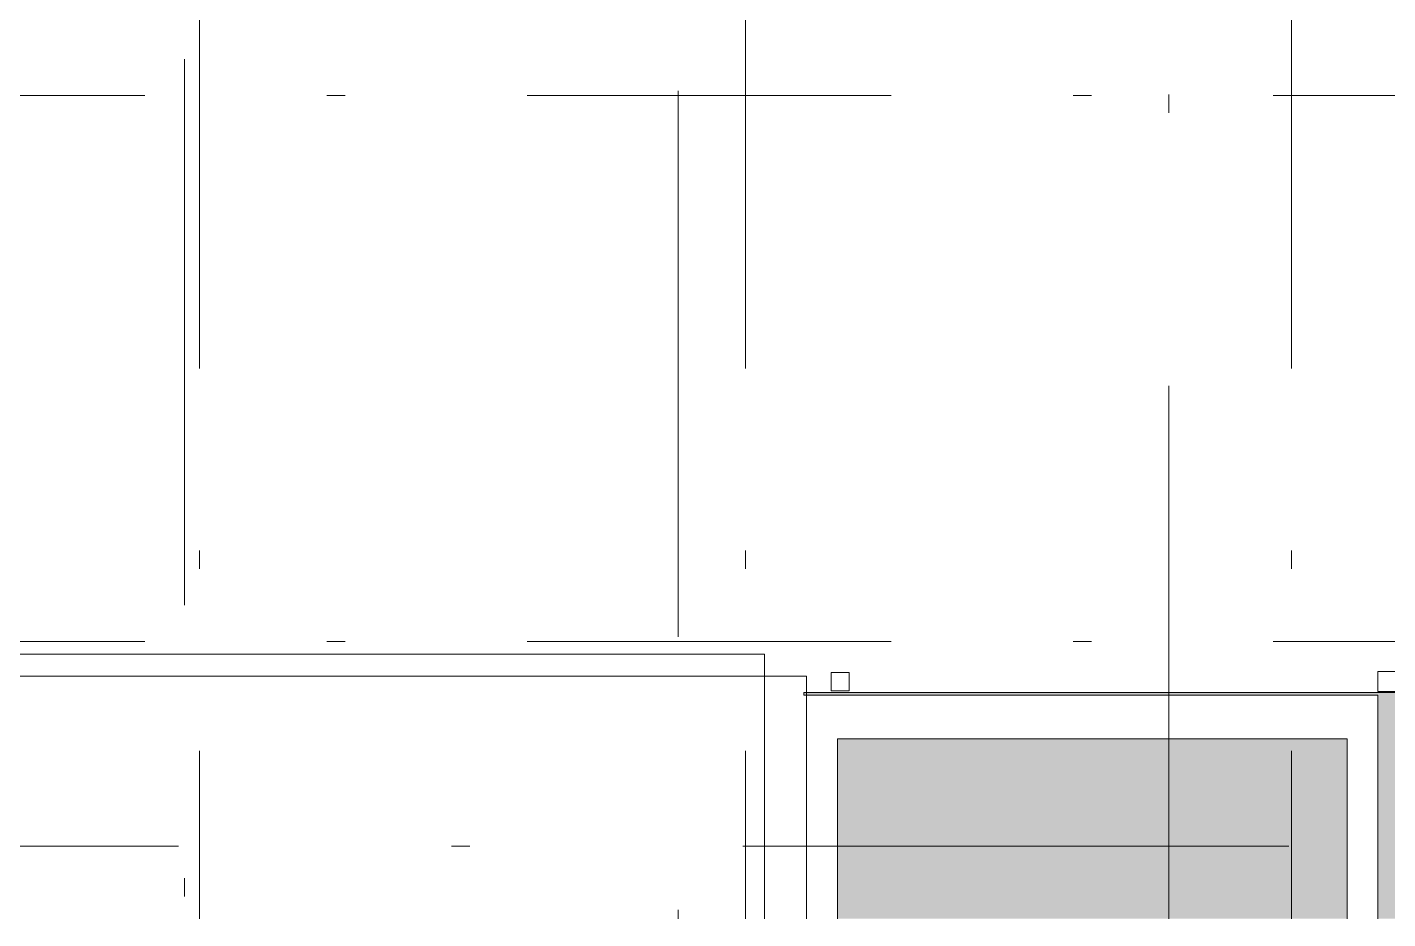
# Model space of a CAD drawing. Header units: metres. Extents: x -3 to 171, y -23 to 41.
# Drawn here: x 8.05 to 15.53, y -22.52 to -17.62 of the extents above; entities that cross this region are included whole.
import ezdxf

# ---------------------------------------------------------------- set-up
doc = ezdxf.new("R2010")
doc.units = ezdxf.units.M
doc.header["$MEASUREMENT"] = 0
doc.linetypes.add('Achse', pattern=[0.004, 0.002, -0.001, 0, -0.001])
doc.linetypes.add('Schnittlinie', pattern=[0.006, 0.003, -0.0015, 0, -0.0015])
for name, color, linetype in [('5._2.DG PP STG1_1_000 Achsraster', 7, 'Continuous'), ('5._2.DG PP STG1_1_210 Decke', 7, 'Continuous'), ('5._2.DG PP STG1_1_220 Bodenaufbau - Außen_ Gefälle', 7, 'Continuous'), ('5._2.DG PP STG1_1_330 Dachaufbau', 7, 'Continuous'), ('5._2.DG PP STG1_1_611 Entwässerung', 7, 'Continuous'), ('5._2.DG PP STG1_1_851 Marker Schnitt', 7, 'Continuous')]:
    doc.layers.add(name, color=color, linetype=linetype)

msp = doc.modelspace()

# ---------------------------------------------------------------- hatches: boundary and pattern name
at = {"layer": '5._2.DG PP STG1_1_220 Bodenaufbau - Außen_ Gefälle', "linetype": 'Continuous', "lineweight": 0, "true_color": 0x323232}
msp.add_hatch(color=250, dxfattribs=at).paths.add_polyline_path([(15.305, -21.535), (12.505, -21.535), (12.505, -22.5231), (15.305, -22.5231)])
at = {"layer": '5._2.DG PP STG1_1_330 Dachaufbau', "linetype": 'Continuous', "lineweight": 0, "true_color": 0x000000}
msp.add_hatch(color=18, dxfattribs=at).paths.add_polyline_path([(12.3209, -21.2798), (12.3209, -21.295), (15.475, -21.295), (15.475, -22.5231), (16.2369, -22.5231), (16.2369, -22.1198), (17.8969, -22.1198), (17.8969, -22.5231), (18.9253, -22.5231), (18.9306, -21.2798)])

# ---------------------------------------------------------------- linework, layer by layer
at = {"layer": '5._2.DG PP STG1_1_000 Achsraster', "color": 5, "linetype": 'Achse', "lineweight": 0, "ltscale": 1000}
for p, q in [((9, 3), (9, -22.5231)), ((12, 3), (12, -22.5231)), ((15, 3), (15, -22.5231)), ((-1.5, -18), (21, -18)), ((-1.5, -21), (21, -21))]:
    msp.add_line(p, q, dxfattribs=at)
at = {"layer": '5._2.DG PP STG1_1_210 Decke', "color": 7, "linetype": 'Continuous', "lineweight": 13, "ltscale": 1000, "flags": 128}
for points in [[(12.105, -22.5231), (12.105, -21.07), (5.635, -21.07), (5.635, -22.5231)], [(12.335, -22.5231), (12.335, -21.19), (5.435, -21.19), (5.435, -21.2791)]]:
    msp.add_lwpolyline(points, dxfattribs=at)
at = {"layer": '5._2.DG PP STG1_1_220 Bodenaufbau - Außen_ Gefälle', "color": 7, "linetype": 'Continuous', "lineweight": 13, "ltscale": 1000, "flags": 128}
for points in [[(12.105, -22.5231), (12.105, -21.07), (5.635, -21.07), (5.635, -22.5231)], [(15.305, -22.5231), (15.305, -21.535), (12.505, -21.535), (12.505, -22.5231)]]:
    msp.add_lwpolyline(points, dxfattribs=at)
at = {"layer": '5._2.DG PP STG1_1_330 Dachaufbau', "color": 7, "linetype": 'Continuous', "lineweight": 18, "ltscale": 1000, "flags": 128}
for points in [[(12.3209, -21.2798), (18.9306, -21.2798)], [(12.3209, -21.295), (12.3209, -21.2798)], [(15.475, -21.295), (12.3209, -21.295)], [(15.475, -22.5231), (15.475, -21.295)]]:
    msp.add_lwpolyline(points, dxfattribs=at)
at = {"layer": '5._2.DG PP STG1_1_611 Entwässerung', "color": 171, "linetype": 'Continuous', "lineweight": 13, "ltscale": 1000, "true_color": 0x6c6cff, "flags": 128}
for points in [[(12.47, -21.17), (12.57, -21.17), (12.57, -21.27), (12.47, -21.27)], [(15.475, -21.275), (18.8887, -21.275), (18.8887, -21.165), (15.475, -21.165)]]:
    msp.add_lwpolyline(points, close=True, dxfattribs=at)
at = {"layer": '5._2.DG PP STG1_1_851 Marker Schnitt', "color": 7, "linetype": 'Schnittlinie', "lineweight": 13, "ltscale": 1000}
for p, q in [((14.325, 4.805), (14.325, -22.5231)), ((11.63, -5.7741), (11.63, -22.5231)), ((8.9179, -11.7), (8.9179, -22.5231)), ((5.8845, -22.1233), (19.85, -22.1233))]:
    msp.add_line(p, q, dxfattribs=at)

doc.saveas('drawing.dxf')
